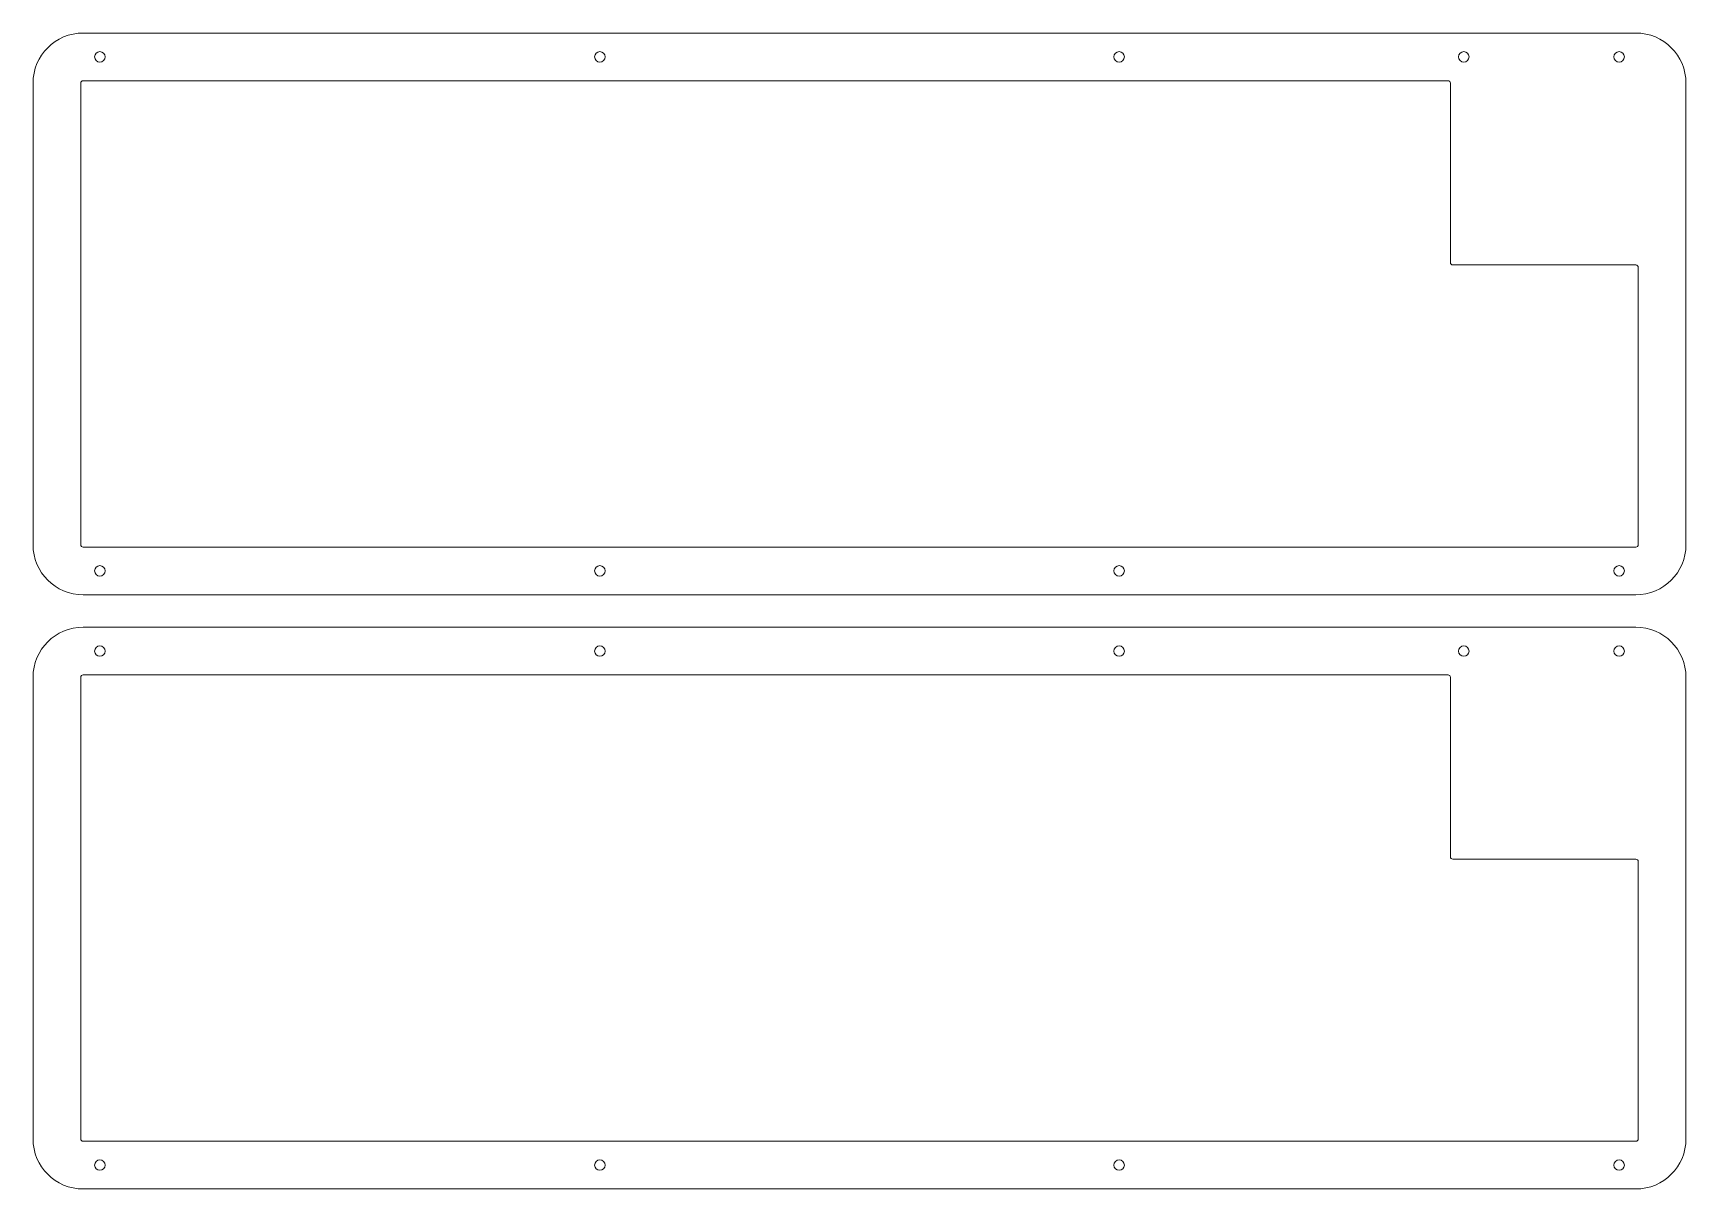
# Model space of a CAD drawing. Header units: millimetres. Extents: x -10 to 336, y -108 to 134.
import ezdxf

# ---------------------------------------------------------------- set-up
doc = ezdxf.new("R2010")
doc.units = ezdxf.units.MM
doc.header["$MEASUREMENT"] = 0
doc.layers.get('0').update_dxf_attribs({"linetype": 'CONTINUOUS'})

msp = doc.modelspace()

# ---------------------------------------------------------------- linework, layer by layer
at = {"linetype": 'Continuous', "lineweight": 0}
for p, q in [((325.8, 134.5), (0.5, 134.5)), ((-10, 124), (-10, 27.3)), ((0, 124), (0, 27.3)), ((0.5, 124.5), (286.45, 124.5)), ((286.95, 124), (286.95, 86.4)), ((336.3, 27.3), (336.3, 124)), ((325.8, 85.9), (287.45, 85.9)), ((326.3, 85.4), (326.3, 27.3)), ((0.5, 26.8), (325.8, 26.8)), ((0.5, 16.8), (325.8, 16.8)), ((325.8, 10), (0.5, 10)), ((0.5, 0), (286.45, 0)), ((-10, -0.5), (-10, -97.2)), ((0, -0.5), (0, -97.2)), ((286.95, -0.5), (286.95, -38.1)), ((336.3, -97.2), (336.3, -0.5)), ((325.8, -38.6), (287.45, -38.6)), ((326.3, -39.1), (326.3, -97.2)), ((0.5, -97.7), (325.8, -97.7)), ((0.5, -107.7), (325.8, -107.7))]:
    msp.add_line(p, q, dxfattribs=at)
at = {"color": 0, "lineweight": 0}
for centre in [(4, 129.5), (108.75, 129.5), (217.55, 129.5), (289.75, 129.5), (322.3, 129.5), (4, 21.8), (108.75, 21.8), (217.55, 21.8), (322.3, 21.8), (4, 5), (108.75, 5), (217.55, 5), (289.75, 5), (322.3, 5), (4, -102.7), (108.75, -102.7), (217.55, -102.7), (322.3, -102.7)]:
    msp.add_circle(centre, 1.1, dxfattribs=at)
at = {"lineweight": 0}
for centre, radius, start, end in [((0.5, 124), 10.5, 90, 180), ((325.8, 124), 10.5, 0, 90), ((0.5, 124), 0.5, 90, 180), ((286.45, 124), 0.5, 0, 90), ((287.45, 86.4), 0.5, 180, 270), ((325.8, 85.4), 0.5, 0, 90), ((0.5, 27.3), 10.5, 180, 270), ((0.5, 27.3), 0.5, 180, 270), ((325.8, 27.3), 0.5, 270, 0), ((325.8, 27.3), 10.5, 270, 0), ((0.5, -0.5), 10.5, 90, 180), ((325.8, -0.5), 10.5, 0, 90), ((0.5, -0.5), 0.5, 90, 180), ((286.45, -0.5), 0.5, 0, 90), ((287.45, -38.1), 0.5, 180, 270), ((325.8, -39.1), 0.5, 0, 90), ((0.5, -97.2), 10.5, 180, 270), ((0.5, -97.2), 0.5, 180, 270), ((325.8, -97.2), 0.5, 270, 0), ((325.8, -97.2), 10.5, 270, 0)]:
    msp.add_arc(centre, radius, start, end, dxfattribs=at)

doc.saveas('drawing.dxf')
